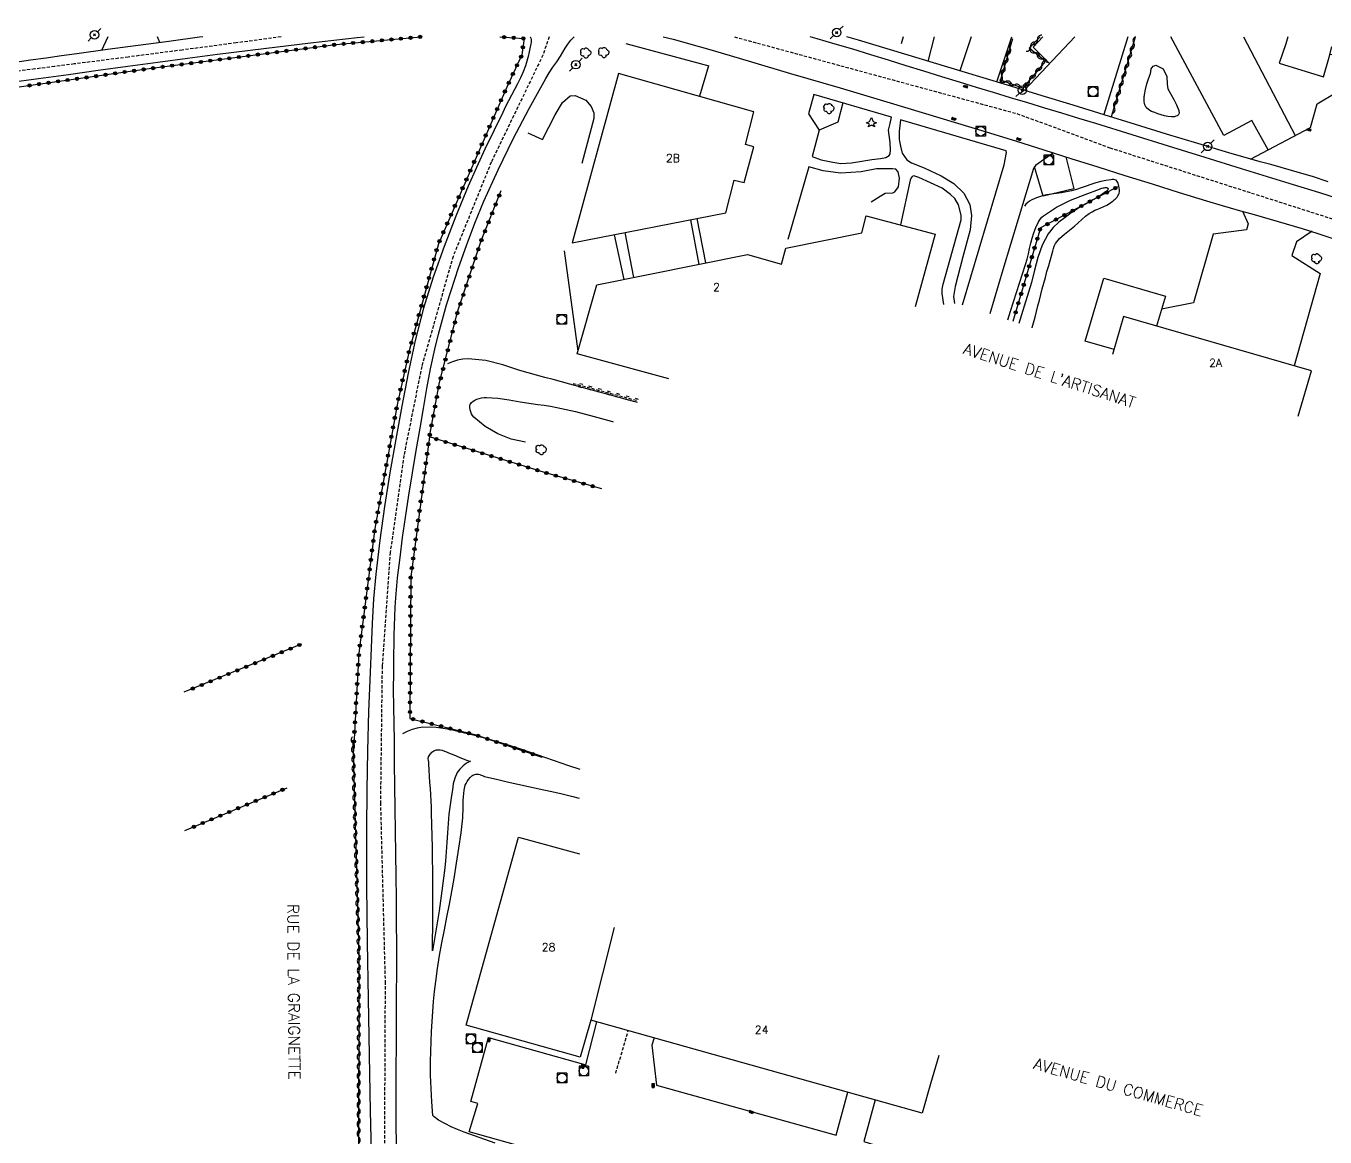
# Model space of a CAD drawing. Header units: millimetres. Extents: x 149000 to 150004, y 153000 to 154002.
# Drawn here: x 149267.2 to 149470.1, y 153828.2 to 154001.7 of the extents above; entities that cross this region are included whole.
import ezdxf
from ezdxf.enums import TextEntityAlignment as Align

# ---------------------------------------------------------------- set-up
doc = ezdxf.new("R2010")
doc.units = ezdxf.units.MM
doc.linetypes.add('DASHED', pattern=[0.75, 0.5, -0.25])
doc.layers.get('0').update_dxf_attribs({"linetype": 'CONTINUOUS'})
for name, color, linetype in [('W0001', 6, 'DASHED'), ('W0006', 2, 'CONTINUOUS'), ('W0008', 7, 'CONTINUOUS'), ('W0014', 7, 'CONTINUOUS'), ('W0017', 7, 'CONTINUOUS'), ('W0101', 7, 'CONTINUOUS'), ('W0104', 1, 'CONTINUOUS'), ('W0112', 1, 'DASHED'), ('W0211', 2, 'CONTINUOUS'), ('W0214', 2, 'CONTINUOUS'), ('W0220', 5, 'DASHED'), ('W0300', 7, 'CONTINUOUS'), ('W0303', 7, 'CONTINUOUS'), ('W0310', 3, 'CONTINUOUS'), ('W0323', 7, 'CONTINUOUS'), ('W0333', 7, 'CONTINUOUS'), ('W0401', 7, 'CONTINUOUS'), ('W0420', 7, 'CONTINUOUS'), ('W0473', 7, 'CONTINUOUS'), ('W0989', 7, 'CONTINUOUS'), ('W0991', 7, 'CONTINUOUS'), ('W1102', 7, 'CONTINUOUS')]:
    doc.layers.add(name, color=color, linetype=linetype)
doc.styles.get("Standard").update_dxf_attribs({"font": 'romans.shx', "width": 0.85})

# ---------------------------------------------------------------- blocks, each defined once
blk = doc.blocks.new('T300')
for p, q in [((-0.8, 0.51), (-0.86, 0.34)), ((-0.86, 0.34), (-0.86, 0.17)), ((-0.86, 0.17), (-0.74, 0.06)), ((-0.69, 0.63), (-0.8, 0.51)), ((-0.8, -0.06), (-0.74, 0.06)), ((-0.74, 0.06), (-0.69, 0.11)), ((-0.57, 0.69), (-0.69, 0.63)), ((-0.46, 0.69), (-0.57, 0.69)), ((-0.29, 0.63), (-0.46, 0.69)), ((-0.29, 0.63), (-0.17, 0.74)), ((-0.23, 0.57), (-0.29, 0.63)), ((-0.17, 0.74), (-0.06, 0.8)), ((-0.06, 0.8), (0.06, 0.8)), ((0.06, 0.8), (0.23, 0.74)), ((0.23, 0.74), (0.34, 0.63)), ((0.34, 0.63), (0.4, 0.51)), ((0.46, 0.46), (0.34, 0.46)), ((0.4, 0.51), (0.4, 0.46)), ((0.57, 0.4), (0.46, 0.46)), ((0.57, 0.4), (0.69, 0.29)), ((0.69, 0.29), (0.74, 0.17)), ((0.74, 0.06), (0.69, -0.17)), ((0.74, 0.17), (0.74, 0.06)), ((-0.8, -0.17), (-0.8, -0.06)), ((-0.8, -0.23), (-0.8, -0.17)), ((-0.74, -0.34), (-0.8, -0.23)), ((-0.69, -0.4), (-0.74, -0.34)), ((-0.51, -0.46), (-0.69, -0.4)), ((-0.4, -0.46), (-0.51, -0.46)), ((-0.4, -0.46), (-0.34, -0.46)), ((-0.34, -0.46), (-0.34, -0.4)), ((-0.34, -0.51), (-0.34, -0.46)), ((-0.29, -0.63), (-0.34, -0.51)), ((-0.17, -0.74), (-0.29, -0.63)), ((-0.06, -0.8), (-0.17, -0.74)), ((0.06, -0.8), (-0.06, -0.8)), ((0.17, -0.74), (0.06, -0.8)), ((0.23, -0.69), (0.17, -0.74)), ((0.29, -0.46), (0.23, -0.46)), ((0.29, -0.63), (0.23, -0.69)), ((0.46, -0.4), (0.29, -0.46)), ((0.34, -0.51), (0.29, -0.63)), ((0.34, -0.51), (0.34, -0.46)), ((0.57, -0.34), (0.46, -0.4)), ((0.63, -0.29), (0.57, -0.34)), ((0.69, -0.17), (0.63, -0.29))]:
    blk.add_line(p, q)
blk = doc.blocks.new('T303')
for p, q in [((-0.77, 0), (-0.28, 0.21)), ((-0.28, -0.21), (-0.77, 0)), ((-0.28, 0.21), (0, 0.83)), ((0, 0.83), (0.28, 0.21)), ((0.28, 0.21), (0.83, 0)), ((0.83, 0), (0.28, -0.21)), ((-0.49, -0.63), (-0.28, -0.21)), ((0, -0.35), (-0.49, -0.63)), ((0.56, -0.63), (0, -0.35)), ((0.28, -0.21), (0.56, -0.63))]:
    blk.add_line(p, q)
blk = doc.blocks.new('T473')
for p, q in [((-0.166667, 0.166667), (0.166667, -0.166667)), ((-0.166667, -0.166667), (0.166667, 0.166667)), ((0.500001, 0.500001), (1.000002, 1.000002)), ((-1.000002, -1.000002), (-0.500001, -0.500001))]:
    blk.add_line(p, q)
blk.add_ellipse((0, 0), major_axis=(0.471405, 0.471405), ratio=1, start_param=5.4977871438, end_param=11.780972451)
blk = doc.blocks.new('T401')
for p, q in [((-0.3, 0.3), (0, 0.3)), ((-0.3, -0.25), (-0.3, 0.3)), ((-0.3, 0.15), (0, 0.15)), ((-0.3, 0), (0, 0)), ((0, 0.3), (0, -0.25)), ((-0.3, -0.15), (0, -0.15)), ((-0.3, -0.25), (-0.3, -0.3)), ((-0.3, -0.3), (0, -0.3)), ((0, -0.3), (0, -0.25))]:
    blk.add_line(p, q)
blk = doc.blocks.new('T420')
for p, q in [((0.75, 0.75), (-0.75, 0.75)), ((-0.75, 0.75), (-0.75, -0.75)), ((0.75, 0.75), (0.75, -0.75)), ((0.75, -0.75), (-0.75, -0.75))]:
    blk.add_line(p, q)
blk.add_ellipse((0, 0), major_axis=(-0.53, 0.53), ratio=1, start_param=3.926991, end_param=10.210176)
blk = doc.blocks.new('t310o')
at = {"color": 0, "linetype": 'Continuous'}
for centre, start, end in [((-0.5, 0.38), 216.8699, 323.1304), ((0.5, -0.37), 36.8699, 143.1303)]:
    blk.add_arc(centre, 0.625, start, end, dxfattribs=at)
blk = doc.blocks.new('t323o')
at = {"color": 0, "linetype": 'Continuous'}
for radius in [0.25, 0.15]:
    blk.add_circle((0, 0), radius, dxfattribs=at)
blk = doc.blocks.new('t220o')
at = {"color": 0, "linetype": 'Continuous'}
for p, q in [((-0.25, 0.25), (0.25, 0.25)), ((-0.25, -0.25), (0.25, -0.25))]:
    blk.add_line(p, q, dxfattribs=at)

msp = doc.modelspace()

# ---------------------------------------------------------------- linework, layer by layer
at = {"layer": 'W0001'}
for points in [[(149307.03, 154000), (149300.03, 153999.05), (149291.6, 153997.94), (149283.17, 153996.84), (149274.74, 153995.76), (149271.67, 153995.37), (149268.59, 153994.98), (149265.51, 153994.6)], [(149348.91, 154000), (149347.93, 153997.15), (149339.86, 153980.4), (149333.91, 153965.71), (149329, 153948.51), (149326.22, 153934.62), (149324.08, 153919.47), (149322.82, 153901.75), (149322.56, 153880.4), (149323.29, 153852.46), (149323.14, 153818.74), (149323.77, 153784.3), (149323.63, 153762.84), (149323.34, 153735.62), (149323.54, 153715.03), (149324.4, 153690.82), (149324.52, 153671)], [(149377.85, 154000), (149421.99, 153988.01), (149436.48, 153982.68), (149477.97, 153969.43), (149494.08, 153962.49), (149520.49, 153952.07), (149542.65, 153942.64), (149570.17, 153931.59), (149592.37, 153922.51), (149621.62, 153910.78), (149635.35, 153899.53), (149674.58, 153865.97), (149682.42, 153859.28)]]:
    msp.add_lwpolyline(points, dxfattribs=at)
at = {"layer": 'W0006'}
for points in [[(149426.03, 154000), (149424.5, 153998.39), (149427.09, 153995.84)], [(149461.23, 153982.37), (149458.67, 153986.94), (149454.29, 153984.59), (149446, 154000)], [(149457.36, 154000), (149465.46, 153984.61)], [(149429.62, 153981.27), (149430.85, 153976.25), (149426.07, 153975.11), (149424.73, 153979.7)], [(149387.71, 153819.48), (149386.83, 153819.76), (149385.61, 153815.3), (149368.5, 153819.99), (149336.43, 153828.99), (149337.77, 153833.4), (149336.69, 153833.71), (149339.44, 153843.7), (149354.63, 153839.45)]]:
    msp.add_lwpolyline(points, dxfattribs=at)
at = {"layer": 'W0008'}
for points in [[(149264.51, 153992.88), (149269.17, 153993.5), (149273.82, 153994.14), (149278.47, 153994.79), (149283.12, 153995.43), (149287.77, 153996.06), (149292.43, 153996.68), (149297.09, 153997.28), (149304.37, 153998.18), (149311.65, 153999.05), (149318.94, 153999.89), (149320.02, 154000)], [(149294.84, 154000), (149294.32, 153999.93), (149289.53, 153999.29), (149284.73, 153998.65), (149279.94, 153998.01), (149275.15, 153997.35), (149272.73, 153997.02), (149270.32, 153996.67), (149267.9, 153996.33), (149265.49, 153995.98)], [(149345.95, 154000), (149345.96, 153999.98), (149346.03, 153999.79), (149346.08, 153999.58), (149346.11, 153999.37), (149346.1, 153999.13), (149346.05, 153998.89), (149345.99, 153998.65), (149345.93, 153998.42), (149345.78, 153997.67), (149345.62, 153996.93), (149345.44, 153996.18), (149345.21, 153995.45), (149344.84, 153994.51), (149344.43, 153993.58), (149343.99, 153992.67), (149343.52, 153991.78), (149343.05, 153990.89), (149342.57, 153990), (149342.11, 153989.1), (149341.66, 153988.2), (149340.28, 153985.33), (149338.89, 153982.47), (149337.54, 153979.59), (149336.27, 153976.68), (149334.35, 153971.99), (149332.52, 153967.26), (149330.81, 153962.49), (149329.3, 153957.64), (149327.98, 153952.57), (149326.88, 153947.45), (149325.9, 153942.31), (149324.97, 153937.16), (149324.05, 153931.91), (149323.2, 153926.65), (149322.44, 153921.37), (149321.82, 153916.07), (149321.49, 153912.24), (149321.26, 153908.4), (149321.09, 153904.56), (149320.93, 153900.72), (149320.72, 153894.61), (149320.55, 153888.49), (149320.43, 153882.37), (149320.38, 153876.26), (149320.39, 153867.43), (149320.5, 153858.6), (149320.65, 153849.78), (149320.81, 153840.95), (149320.97, 153832.26), (149321.16, 153823.57)], [(149325.05, 153826.14), (149325.04, 153831.05), (149325.03, 153834.9), (149325.04, 153838.75), (149325.06, 153842.6), (149325.07, 153846.45), (149325.09, 153850.3), (149325.1, 153854.15), (149325.1, 153858), (149325.08, 153861.85), (149325.06, 153865.37), (149325.02, 153868.9), (149324.97, 153872.42), (149324.92, 153875.94), (149324.87, 153879.47), (149324.82, 153882.99), (149324.77, 153886.51), (149324.73, 153890.04), (149324.69, 153892.71), (149324.65, 153895.38), (149324.62, 153898.06), (149324.63, 153900.73), (149324.64, 153902.19), (149324.66, 153903.65), (149324.68, 153905.11), (149324.71, 153906.56), (149324.75, 153908.02), (149324.8, 153909.48), (149324.88, 153910.93), (149324.97, 153912.39), (149325.25, 153915.53), (149325.62, 153918.67), (149326.03, 153921.8), (149326.47, 153924.92), (149326.99, 153928.42), (149327.55, 153931.91), (149328.14, 153935.39), (149328.75, 153938.87), (149329.28, 153941.97), (149329.82, 153945.07), (149330.39, 153948.17), (149331.05, 153951.24), (149331.61, 153953.55), (149332.23, 153955.85), (149332.88, 153958.13), (149333.59, 153960.4), (149334.75, 153963.92), (149335.98, 153967.42), (149337.3, 153970.9), (149338.72, 153974.33), (149340.94, 153979.22), (149343.3, 153984.05), (149345.79, 153988.81), (149348.41, 153993.49), (149348.94, 153994.38), (149349.51, 153995.24), (149350.09, 153996.1), (149350.66, 153996.96), (149351.05, 153997.59), (149351.44, 153998.24), (149351.85, 153998.87), (149352.31, 153999.47), (149352.56, 153999.73), (149352.82, 153999.98), (149352.84, 154000)], [(149366.7, 154000), (149368.26, 153999.63), (149374.4, 153997.91), (149380.5, 153996.09), (149386.61, 153994.29), (149394.39, 153992.02), (149402.16, 153989.7), (149409.92, 153987.35), (149417.68, 153984.99), (149421.92, 153983.68), (149426.16, 153982.36), (149430.39, 153981.02), (149434.62, 153979.69), (149438.86, 153978.35), (149443.09, 153977.02), (149447.33, 153975.7), (149451.57, 153974.39), (149454.06, 153973.65), (149456.55, 153972.93), (149459.05, 153972.23), (149461.55, 153971.52), (149464.05, 153970.81), (149466.53, 153970.07), (149469.01, 153969.29), (149471.47, 153968.46)]]:
    msp.add_lwpolyline(points, dxfattribs=at)
at = {"layer": 'W0014'}
for points in [[(149473.35, 153974.32), (149469.28, 153975.64), (149465.2, 153976.9), (149461.12, 153978.14), (149457.04, 153979.39), (149451.36, 153981.15), (149445.68, 153982.93), (149440, 153984.69), (149434.32, 153986.45), (149431.66, 153987.26), (149429, 153988.07), (149426.33, 153988.88), (149423.67, 153989.69), (149421, 153990.49), (149418.34, 153991.3), (149415.67, 153992.11), (149413.01, 153992.92), (149410.23, 153993.77), (149407.46, 153994.63), (149404.69, 153995.49), (149401.91, 153996.35), (149399.14, 153997.21), (149396.36, 153998.06), (149393.58, 153998.88), (149390.79, 153999.69), (149389.7, 154000)], [(149470.62, 153977.38), (149468.13, 153978.18), (149466.51, 153978.67), (149464.88, 153979.15), (149463.25, 153979.61), (149461.62, 153980.06), (149459.99, 153980.5), (149458.36, 153980.95), (149456.72, 153981.41), (149455.1, 153981.88), (149450.22, 153983.33), (149445.36, 153984.81), (149440.49, 153986.3), (149435.63, 153987.8), (149430.78, 153989.31), (149425.92, 153990.8), (149421.05, 153992.29), (149416.18, 153993.76), (149406.71, 153996.61), (149397.24, 153999.47), (149395.41, 154000)]]:
    msp.add_lwpolyline(points, dxfattribs=at)
at = {"layer": 'W0017'}
for points in [[(149279.96, 154000), (149279, 153997.88)], [(149288.1, 153999.11), (149287.73, 154000)], [(149408.11, 153996.17), (149409.1, 154000)], [(149414.85, 154000), (149413.06, 153994.7)], [(149418.86, 153992.95), (149421.17, 154000)], [(149423.14, 153991.65), (149431.01, 154000)], [(149439.29, 154000), (149435.55, 153987.85)], [(149458.45, 153980.9), (149467.82, 153985.86), (149468.88, 153989.55), (149474.82, 153993.08), (149473.61, 153996.66), (149470.89, 153997.22)], [(149373.82, 153995.49), (149372.39, 153990.71)], [(149390.28, 153991.01), (149389.43, 153988), (149391.11, 153985.42), (149389.99, 153981.31), (149391.41, 153980.79), (149393.25, 153980.41), (149394.48, 153980.22), (149396.14, 153980.34), (149397.74, 153980.56), (149399.31, 153980.86), (149400.68, 153980.98), (149401.53, 153981.14), (149402.03, 153981.48), (149402.18, 153981.73), (149402.24, 153982.32), (149402.18, 153983.48), (149401.94, 153985.41), (149402.17, 153986.49), (149402.41, 153987.47)], [(149403.81, 153987.02), (149403.57, 153985.2), (149403.57, 153983.97), (149403.8, 153982.95), (149404.05, 153981.84), (149404.79, 153980.81), (149405.49, 153980.33), (149407.5, 153979.56), (149410.15, 153978.31), (149412.11, 153977.1), (149413.68, 153975.59), (149414.65, 153973.83), (149414.91, 153972.08), (149414.7, 153969.88), (149413.52, 153965.66), (149412.31, 153961.02), (149412.1, 153959.43), (149412.22, 153958.34)], [(149413.47, 153958.14), (149419.98, 153980.03), (149420.36, 153981.93), (149420.29, 153982.19)], [(149427.67, 153981.89), (149424.87, 153979.89), (149424.77, 153979.77), (149424.59, 153979.46), (149419.8, 153963.62), (149417.76, 153956.72)], [(149399.2, 153974.22), (149400.6, 153975.13), (149401.42, 153975.59), (149402.58, 153975.63), (149402.89, 153975.81), (149403.48, 153976.57), (149403.64, 153977.94), (149403.41, 153978.93), (149403.07, 153979.32), (149402.54, 153979.41), (149400.04, 153979.36), (149397.64, 153978.93), (149394.4, 153978.7), (149391.69, 153979.09), (149389.49, 153979.7), (149386.22, 153968.36)], [(149410.59, 153958.21), (149410.3, 153959.9), (149410.32, 153960.58), (149410.45, 153961.38), (149413.28, 153971.43), (149413.26, 153972.15), (149412.86, 153973.78), (149412.29, 153974.73), (149411.58, 153975.4), (149410.3, 153976.35), (149406.68, 153978.03), (149405.86, 153978.31), (149405.62, 153978.2), (149405.48, 153978), (149405.33, 153977.61), (149403.81, 153970.62)], [(149457.24, 153972.75), (149458.11, 153970.79), (149457.85, 153969.85), (149452.64, 153969.16), (149449.55, 153958.48), (149444.59, 153957.47)], [(149468.1, 153969.64), (149465.67, 153967.96), (149464.93, 153965.85), (149469.33, 153963.06), (149465.29, 153948.61)], [(149354.63, 153839.45), (149356.38, 153846.16)], [(149365.32, 153843.65), (149364.95, 153842.54), (149365.67, 153836.3), (149393.73, 153828.44), (149395.55, 153835.18)], [(149399.86, 153833.97), (149398.09, 153827.5), (149401.25, 153826.47), (149397.21, 153812.11), (149394.74, 153812.77), (149395.79, 153817.09), (149394.81, 153817.33)]]:
    msp.add_lwpolyline(points, dxfattribs=at)
at = {"layer": 'W0101'}
for points in [[(149464.28, 154000), (149464, 153998.9), (149462.96, 153995.88), (149469.88, 153993.75), (149470.78, 153996.8), (149471.18, 153998.44), (149472.66, 153998.12), (149473.91, 153998.94), (149473.45, 153999.75), (149473.47, 153999.74), (149473.98, 154000)], [(149367.61, 153946.59), (149353.29, 153950.49), (149356.34, 153961.25), (149379.91, 153965.99), (149385.2, 153964.51), (149385.86, 153967.02), (149397.73, 153969.39), (149398.43, 153972.05), (149409.23, 153969.18)], [(149409.23, 153969.18), (149406.11, 153957.85)], [(149465.92, 153940.75), (149467.97, 153947.84), (149438.62, 153956.33), (149436.93, 153950.37)], [(149335.95, 153845.67), (149344.14, 153874.99), (149353.66, 153872.38)], [(149355.4, 153846.44), (149353.76, 153840.65), (149335.95, 153845.67)], [(149408.48, 153836.5), (149407.16, 153831.92), (149355.4, 153846.44)], [(149409.76, 153840.93), (149408.48, 153836.5)]]:
    msp.add_lwpolyline(points, dxfattribs=at)
msp.add_lwpolyline([(149380.9, 153988.31), (149359.74, 153994.29), (149352.5, 153967.81), (149376.5, 153972.52), (149377.83, 153977.63), (149379.36, 153977.26), (149380.87, 153982.84), (149379.57, 153983.21)], close=True, dxfattribs=at)
at = {"layer": 'W0104'}
for points in [[(149371, 153971.44), (149371, 153971.44), (149372.29, 153964.46), (149372.27, 153964.46)], [(149373.41, 153964.68), (149373.41, 153964.68), (149372.03, 153971.64), (149372.03, 153971.64)], [(149359.07, 153969.1), (149359.07, 153969.1), (149360.56, 153962.1), (149360.56, 153962.1)], [(149362.13, 153962.42), (149362.13, 153962.42), (149360.78, 153969.43), (149360.78, 153969.44)], [(149437.16, 153951.18), (149432.65, 153952.49), (149435.54, 153962.31), (149445.21, 153959.52), (149443.8, 153954.83)]]:
    msp.add_lwpolyline(points, dxfattribs=at)
at = {"layer": 'W0112'}
msp.add_lwpolyline([(149359.31, 153838.13), (149361.27, 153844.79)], dxfattribs=at)
at = {"layer": 'W0211'}
msp.add_lwpolyline([(149443.7, 153995.56), (149444.81, 153994.99), (149445.39, 153993.79), (149445.46, 153992.62), (149445.55, 153991.88), (149446, 153991.05), (149446.49, 153990.23), (149446.93, 153989.37), (149447.25, 153988.47), (149447.28, 153988.34), (149447.3, 153988.22), (149447.3, 153988.09), (149447.27, 153987.96), (149447.23, 153987.87), (149447.17, 153987.8), (149447.1, 153987.73), (149447.02, 153987.68), (149446.81, 153987.59), (149446.59, 153987.53), (149446.36, 153987.51), (149446.13, 153987.5), (149445.57, 153987.55), (149445.03, 153987.66), (149444.49, 153987.81), (149443.97, 153987.99), (149443.5, 153988.17), (149443.02, 153988.36), (149442.56, 153988.62), (149442.17, 153988.97), (149442.04, 153989.17), (149441.95, 153989.4), (149441.89, 153989.63), (149441.86, 153989.86), (149441.84, 153990), (149441.84, 153990.14), (149441.84, 153990.27), (149441.85, 153990.41), (149441.86, 153990.55), (149441.88, 153990.69), (149441.9, 153990.82), (149441.92, 153990.96), (149442.08, 153991.8), (149442.28, 153992.64), (149442.53, 153993.46), (149442.85, 153994.26), (149442.9, 153994.55), (149442.96, 153994.98), (149443.24, 153995.4)], close=True, dxfattribs=at)
for points in [[(149420.56, 153955.79), (149420.96, 153957.13), (149421.43, 153958.6), (149421.91, 153960.05), (149422.4, 153961.51), (149422.87, 153962.98), (149423.33, 153964.44), (149423.56, 153965.26), (149423.77, 153966.09), (149423.96, 153966.92), (149424.16, 153967.75), (149424.38, 153968.58), (149424.64, 153969.4), (149424.94, 153970.2), (149425.31, 153970.99), (149425.47, 153971.28), (149425.66, 153971.55), (149425.87, 153971.81), (149426.12, 153972.04), (149428.16, 153973.42), (149430.36, 153974.51), (149432.63, 153975.4), (149434.9, 153976.23), (149435.07, 153976.3), (149435.25, 153976.35), (149435.43, 153976.4), (149435.62, 153976.43), (149435.74, 153976.45), (149435.88, 153976.48), (149436.04, 153976.47), (149436.17, 153976.39), (149436.21, 153976.33), (149436.22, 153976.25), (149436.2, 153976.18), (149436.18, 153976.11), (149436.11, 153976.01), (149436.02, 153975.93), (149435.92, 153975.86), (149435.82, 153975.79), (149435.18, 153975.34), (149434.51, 153974.92), (149433.83, 153974.52), (149433.15, 153974.14), (149432.46, 153973.76), (149431.78, 153973.36), (149431.12, 153972.94), (149430.48, 153972.49), (149429.51, 153971.78), (149428.54, 153971.04), (149427.63, 153970.21), (149426.86, 153969.25), (149425.9, 153967.45), (149425.25, 153965.52), (149424.75, 153963.56), (149424.25, 153961.64), (149423.12, 153957.94), (149422.29, 153955.22)], [(149345.21, 153936.68), (149342.99, 153937.15), (149340.88, 153937.98), (149338.92, 153939.13), (149337.17, 153940.58), (149336.96, 153940.84), (149336.79, 153941.12), (149336.66, 153941.43), (149336.57, 153941.74), (149336.55, 153941.84), (149336.53, 153941.95), (149336.51, 153942.06), (149336.5, 153942.16), (149336.5, 153942.28), (149336.52, 153942.39), (149336.54, 153942.5), (149336.59, 153942.6), (149336.78, 153942.89), (149337.04, 153943.11), (149337.33, 153943.28), (149337.62, 153943.41), (149337.99, 153943.54), (149338.36, 153943.62), (149338.74, 153943.65), (149339.12, 153943.67), (149340.89, 153943.58), (149342.65, 153943.33), (149344.39, 153943.01), (149346.12, 153942.72), (149347.13, 153942.58), (149348.13, 153942.45), (149349.13, 153942.3), (149350.13, 153942.12), (149353.04, 153941.47), (149355.93, 153940.72), (149358.8, 153939.92), (149358.93, 153939.88)], [(149330.69, 153857.24), (149330.74, 153862.62), (149330.74, 153867.99), (149330.67, 153873.37), (149330.55, 153878.75), (149330.51, 153879.71), (149330.47, 153880.67), (149330.41, 153881.63), (149330.36, 153882.6), (149330.3, 153883.56), (149330.24, 153884.52), (149330.18, 153885.48), (149330.14, 153886.44), (149330.1, 153886.71), (149330.06, 153886.98), (149330.04, 153887.27), (149330.09, 153887.55), (149330.16, 153887.72), (149330.26, 153887.87), (149330.36, 153888.02), (149330.48, 153888.15), (149330.61, 153888.27), (149330.75, 153888.38), (149330.9, 153888.47), (149331.06, 153888.56), (149331.26, 153888.63), (149331.46, 153888.66), (149331.67, 153888.66), (149331.88, 153888.65), (149332.22, 153888.58), (149332.55, 153888.46), (149332.86, 153888.32), (149333.18, 153888.19), (149334.03, 153887.86), (149334.88, 153887.51), (149335.72, 153887.16), (149336.55, 153886.8)], [(149330.76, 153831.56), (149330.58, 153833.66), (149330.46, 153835.76), (149330.4, 153837.86), (149330.39, 153839.97), (149330.41, 153841.53), (149330.46, 153843.1), (149330.53, 153844.66), (149330.62, 153846.23), (149330.73, 153847.79), (149330.86, 153849.35), (149331.02, 153850.9), (149331.19, 153852.46), (149331.47, 153854.49), (149331.79, 153856.51), (149332.16, 153858.52), (149332.55, 153860.53), (149332.95, 153862.53), (149333.35, 153864.54), (149333.72, 153866.54), (149334.06, 153868.56), (149334.44, 153870.92), (149334.81, 153873.29), (149335.15, 153875.66), (149335.41, 153878.04), (149335.45, 153878.57), (149335.47, 153879.11), (149335.48, 153879.66), (149335.48, 153880.2), (149335.49, 153880.74), (149335.51, 153881.28), (149335.56, 153881.82), (149335.63, 153882.36), (149335.68, 153882.62), (149335.74, 153882.88), (149335.82, 153883.13), (149335.93, 153883.37), (149336.12, 153883.71), (149336.33, 153884.02), (149336.58, 153884.31), (149336.86, 153884.57), (149337, 153884.67), (149337.15, 153884.75), (149337.31, 153884.81), (149337.48, 153884.85), (149337.68, 153884.85), (149337.88, 153884.82), (149338.08, 153884.77), (149338.27, 153884.71), (149338.45, 153884.64), (149338.63, 153884.57), (149338.81, 153884.5), (149339, 153884.45), (149340.67, 153884.05), (149342.34, 153883.66), (149344.02, 153883.29), (149345.69, 153882.92), (149347.37, 153882.56), (149349.05, 153882.18), (149350.72, 153881.8), (149352.4, 153881.41), (149353.59, 153881.12)]]:
    msp.add_lwpolyline(points, dxfattribs=at)
at = {"layer": 'W0214'}
for points in [[(149424.34, 153954.54), (149424.36, 153954.59), (149424.57, 153955.33), (149424.81, 153956.21), (149425.04, 153957.1), (149425.27, 153957.99), (149425.49, 153958.88), (149425.72, 153959.77), (149425.95, 153960.65), (149426.18, 153961.54), (149426.42, 153962.42), (149426.67, 153963.36), (149426.94, 153964.29), (149427.2, 153965.21), (149427.48, 153966.14), (149427.59, 153966.53), (149427.68, 153966.93), (149427.8, 153967.33), (149427.99, 153967.7), (149428.63, 153968.5), (149429.4, 153969.19), (149430.21, 153969.81), (149430.98, 153970.44), (149431.54, 153970.96), (149432.1, 153971.47), (149432.68, 153971.97), (149433.29, 153972.43), (149433.72, 153972.69), (149434.17, 153972.91), (149434.62, 153973.11), (149435.08, 153973.31), (149435.54, 153973.5), (149436, 153973.72), (149436.43, 153973.97), (149436.85, 153974.26), (149437.01, 153974.39), (149437.17, 153974.52), (149437.33, 153974.66), (149437.48, 153974.81), (149437.63, 153974.98), (149437.76, 153975.15), (149437.86, 153975.34), (149437.95, 153975.55), (149438.01, 153975.84), (149438, 153976.13), (149437.95, 153976.41), (149437.89, 153976.69), (149437.83, 153976.92), (149437.77, 153977.17), (149437.65, 153977.41), (149437.47, 153977.6), (149437.27, 153977.69), (149437.06, 153977.72), (149436.86, 153977.71), (149436.66, 153977.69), (149435.86, 153977.58), (149435.08, 153977.41), (149434.3, 153977.19), (149433.54, 153976.93), (149432.79, 153976.67), (149432.04, 153976.4), (149431.29, 153976.15), (149430.52, 153975.94), (149429.74, 153975.77), (149428.96, 153975.64), (149428.17, 153975.54), (149427.39, 153975.43), (149426.59, 153975.3), (149425.8, 153975.12), (149425.03, 153974.88), (149424.29, 153974.55), (149423.96, 153974.36), (149423.66, 153974.12), (149423.39, 153973.85), (149423.16, 153973.54)], [(149362.32, 153943.02), (149358.36, 153944.1), (149352.15, 153945.78), (149350.84, 153946.13), (149349.53, 153946.48), (149348.23, 153946.82), (149346.92, 153947.15), (149344.32, 153947.9), (149341.7, 153948.75), (149339, 153949.44), (149336.24, 153949.7), (149335.41, 153949.64), (149334.6, 153949.49), (149333.8, 153949.25), (149333.04, 153948.91)], [(149353.76, 153885.57), (149351.97, 153886.16), (149349.58, 153886.99), (149347.19, 153887.83), (149344.8, 153888.66), (149342.39, 153889.45), (149339.97, 153890.18), (149337.51, 153890.82), (149335.47, 153891.32), (149333.41, 153891.82), (149331.28, 153892.15), (149329.14, 153892.17), (149328.31, 153892.05), (149327.49, 153891.84), (149326.72, 153891.53), (149325.98, 153891.13)], [(149336.63, 153886.87), (149336.02, 153886.54), (149335.46, 153886.13), (149334.98, 153885.64), (149334.57, 153885.08), (149334.17, 153884.23), (149333.93, 153883.32), (149333.79, 153882.4), (149333.65, 153881.51), (149333.43, 153880.05), (149333.26, 153878.59), (149333.13, 153877.12), (149333.03, 153875.66), (149332.94, 153874.19), (149332.84, 153872.73), (149332.71, 153871.26), (149332.56, 153869.8), (149332.15, 153866.65), (149331.71, 153863.51), (149331.22, 153860.37), (149330.69, 153857.24)], [(149340.49, 153827.24), (149335.65, 153828.94), (149334.62, 153829.34), (149333.6, 153829.78), (149332.6, 153830.27), (149331.64, 153830.83), (149331.4, 153830.99), (149331.18, 153831.16), (149330.96, 153831.35), (149330.76, 153831.56)]]:
    msp.add_lwpolyline(points, dxfattribs=at)
at = {"layer": 'W0220'}
msp.add_lwpolyline([(149362.57, 153943.19), (149352.41, 153945.9)], dxfattribs=at)
at = {"layer": 'W0310'}
for points in [[(149404.21, 154000), (149403.89, 153998.93)], [(149421.31, 153999.69), (149419.42, 153993.29), (149422.96, 153991.98), (149426.42, 153996.16), (149423.88, 153998.21), (149425.63, 154000)], [(149436.76, 153987.55), (149440.52, 154000)], [(149318.23, 153889.98), (149319.18, 153856.73), (149319.14, 153820.69)]]:
    msp.add_lwpolyline(points, dxfattribs=at)
at = {"layer": 'W0323'}
for points in [[(149143.51, 153971.88), (149178.62, 153978.05), (149202.58, 153980.95), (149222.2, 153983.45), (149243.36, 153987.58), (149259.4, 153991.24), (149286.42, 153995.03), (149315.57, 153998.79), (149328.88, 154000)], [(149341.21, 154000), (149344.99, 153999.74), (149344.65, 153997.17), (149342.28, 153992.12), (149331.61, 153967.69), (149327.1, 153951.17), (149325.21, 153942.78), (149321.69, 153923.23), (149319.19, 153903.76), (149318.33, 153888.45)], [(149437.67, 153976.55), (149425.67, 153970.18), (149421.36, 153955.53)], [(149357.16, 153929.39), (149348.18, 153931.97), (149330.2, 153937.51), (149331.8, 153946), (149334.67, 153957.23), (149338.35, 153968.3), (149341.44, 153976.01)], [(149330.2, 153937.51), (149327.29, 153915.66), (149327.17, 153893.56), (149337.28, 153891.02), (149347.79, 153887.49)], [(149310.07, 153905.08), (149291.87, 153897.64)], [(149292.03, 153876.05), (149308, 153882.72)]]:
    msp.add_lwpolyline(points, dxfattribs=at)
at = {"layer": 'W0333'}
for points in [[(149360.87, 153998.94), (149373.84, 153995.49)], [(149345.57, 153985.03), (149347.85, 153983.97), (149349.83, 153987.82), (149350.98, 153989.74), (149352.19, 153990.78), (149352.98, 153990.85), (149354.64, 153990.13), (149355.47, 153989.1), (149355.91, 153988.12), (149355.88, 153987.26), (149354, 153980.23)], [(149402.41, 153987.47), (149390.28, 153991.01)], [(149394.78, 153989.7), (149393.99, 153986.66), (149391.11, 153985.42)], [(149420.29, 153982.19), (149403.81, 153987.02)], [(149351.24, 153966.58), (149353.41, 153950.92)]]:
    msp.add_lwpolyline(points, dxfattribs=at)
at = {"layer": 'W1102'}
msp.add_lwpolyline([(149359.09, 153860.92), (149355.4, 153846.44)], dxfattribs=at)

# ---------------------------------------------------------------- block references
at = {"layer": 'W0220', "rotation": 165.0956801522748}
for p in [(149353.86, 153945.51), (149355.31, 153945.13), (149356.76, 153944.74), (149358.21, 153944.35), (149359.66, 153943.97), (149361.11, 153943.58), (149362.56, 153943.2)]:
    msp.add_blockref('t220o', p, dxfattribs=at)
at = {"layer": 'W0300'}
for p in [(149354.66, 153997.46), (149357.48, 153997.54), (149392.65, 153988.79), (149468.83, 153965.34), (149347.71, 153935.5)]:
    msp.add_blockref('T300', p, dxfattribs=at)
at = {"layer": 'W0303'}
msp.add_blockref('T303', (149399.24, 153986.55), dxfattribs=at)
at = {"layer": 'W0310'}
for p, rotation in [((149420.89, 153998.25), 253.5669019887266), ((149424.13, 153998.47), 45.71039389962114), ((149425.18, 153999.54), 45.71039389962114), ((149439.79, 153997.6), 73.20085824183843), ((149440.23, 153999.03), 73.20085824183843), ((149420.47, 153996.82), 253.5669019887266), ((149424.76, 153997.5), 141.1481457037339), ((149425.93, 153996.56), 141.1481457037339), ((149439.36, 153996.16), 73.20085824183843), ((149419.62, 153993.94), 253.5669019887266), ((149420.04, 153995.38), 253.5669019887266), ((149424.91, 153994.33), 50.38790814678965), ((149425.86, 153995.49), 50.38790814678965), ((149438.92, 153994.73), 73.20085824183843), ((149420.19, 153993), 339.8246874948352), ((149421.6, 153992.49), 339.8246874948352), ((149422.99, 153992.02), 50.38790814678965), ((149423.95, 153993.18), 50.38790814678965), ((149438.06, 153991.85), 73.20085824183843), ((149438.49, 153993.29), 73.20085824183843), ((149437.62, 153990.42), 73.20085824183843), ((149437.19, 153988.98), 73.20085824183843), ((149318.24, 153889.67), 271.64380999661), ((149318.28, 153888.18), 271.64380999661), ((149318.33, 153886.68), 271.64380999661), ((149318.37, 153885.18), 271.64380999661), ((149318.41, 153883.68), 271.64380999661), ((149318.45, 153882.18), 271.64380999661), ((149318.5, 153880.68), 271.64380999661), ((149318.54, 153879.18), 271.64380999661), ((149318.58, 153877.68), 271.64380999661), ((149318.63, 153876.18), 271.64380999661), ((149318.67, 153874.68), 271.64380999661), ((149318.71, 153873.18), 271.64380999661), ((149318.76, 153871.68), 271.64380999661), ((149318.8, 153870.18), 271.64380999661), ((149318.84, 153868.68), 271.64380999661), ((149318.89, 153867.18), 271.64380999661), ((149318.93, 153865.68), 271.64380999661), ((149318.97, 153864.18), 271.64380999661), ((149319.01, 153862.69), 271.64380999661), ((149319.06, 153861.19), 271.64380999661), ((149319.1, 153859.69), 271.64380999661), ((149319.14, 153858.19), 271.64380999661), ((149319.18, 153856.69), 269.9252926785072), ((149319.18, 153855.19), 269.9252926785072), ((149319.18, 153853.69), 269.9252926785072), ((149319.18, 153852.19), 269.9252926785072), ((149319.18, 153850.69), 269.9252926785072), ((149319.18, 153849.19), 269.9252926785072), ((149319.17, 153847.69), 269.9252926785072), ((149319.17, 153846.19), 269.9252926785072), ((149319.17, 153844.69), 269.9252926785072), ((149319.17, 153841.69), 269.9252926785072), ((149319.17, 153843.19), 269.9252926785072), ((149319.16, 153840.19), 269.9252926785072), ((149319.16, 153838.69), 269.9252926785072), ((149319.16, 153837.19), 269.9252926785072), ((149319.16, 153835.69), 269.9252926785072), ((149319.16, 153834.19), 269.9252926785072), ((149319.15, 153832.69), 269.9252926785072), ((149319.15, 153831.19), 269.9252926785072), ((149319.15, 153829.69), 269.9252926785072), ((149319.15, 153828.19), 269.9252926785072)]:
    msp.add_blockref('t310o', p, dxfattribs=dict(at, rotation=rotation))
at = {"layer": 'W0323'}
for p, rotation in [((149312.34, 153998.38), 7.354250474631714), ((149313.83, 153998.57), 7.354250474631714), ((149315.32, 153998.76), 7.354250474631714), ((149316.81, 153998.91), 5.175279527844529), ((149318.3, 153999.04), 5.175279527844529), ((149319.8, 153999.18), 5.175279527844529), ((149321.29, 153999.31), 5.175279527844529), ((149322.79, 153999.45), 5.175279527844529), ((149324.28, 153999.58), 5.175279527844529), ((149325.77, 153999.72), 5.175279527844529), ((149327.27, 153999.85), 5.175279527844529), ((149328.76, 153999.99), 5.175279527844529), ((149341.89, 153999.95), 356.0959105138184), ((149343.38, 153999.85), 356.0959105138184), ((149344.81, 153998.37), 262.5001133234696), ((149344.88, 153999.75), 356.0959105138184), ((149297.47, 153996.46), 7.354250474631714), ((149298.95, 153996.65), 7.354250474631714), ((149300.44, 153996.84), 7.354250474631714), ((149301.93, 153997.03), 7.354250474631714), ((149303.42, 153997.23), 7.354250474631714), ((149304.9, 153997.42), 7.354250474631714), ((149306.39, 153997.61), 7.354250474631714), ((149307.88, 153997.8), 7.354250474631714), ((149309.37, 153997.99), 7.354250474631714), ((149310.85, 153998.19), 7.354250474631714), ((149344.53, 153996.91), 244.8032476589587), ((149281.11, 153994.29), 7.987830735881802), ((149282.6, 153994.5), 7.987830735881802), ((149284.08, 153994.7), 7.987830735881802), ((149285.57, 153994.91), 7.987830735881802), ((149287.05, 153995.11), 7.354250474631714), ((149288.54, 153995.31), 7.354250474631714), ((149290.03, 153995.5), 7.354250474631714), ((149291.52, 153995.69), 7.354250474631714), ((149293, 153995.88), 7.354250474631714), ((149294.49, 153996.07), 7.354250474631714), ((149295.98, 153996.27), 7.354250474631714), ((149343.89, 153995.55), 244.8032476589587), ((149267.74, 153992.41), 7.987830735881802), ((149269.23, 153992.62), 7.987830735881802), ((149270.71, 153992.83), 7.987830735881802), ((149272.2, 153993.04), 7.987830735881802), ((149273.68, 153993.25), 7.987830735881802), ((149275.17, 153993.45), 7.987830735881802), ((149276.65, 153993.66), 7.987830735881802), ((149278.14, 153993.87), 7.987830735881802), ((149279.62, 153994.08), 7.987830735881802), ((149342.62, 153992.83), 244.8032476589587), ((149343.25, 153994.19), 244.8032476589587), ((149342, 153991.47), 246.3958518559403), ((149340.79, 153988.72), 246.3958518559403), ((149341.39, 153990.09), 246.3958518559403), ((149340.19, 153987.34), 246.3958518559403), ((149338.99, 153984.6), 246.3958518559403), ((149339.59, 153985.97), 246.3958518559403), ((149338.39, 153983.22), 246.3958518559403), ((149337.19, 153980.47), 246.3958518559403), ((149337.79, 153981.85), 246.3958518559403), ((149336.59, 153979.1), 246.3958518559403), ((149335.39, 153976.35), 246.3958518559403), ((149335.99, 153977.72), 246.3958518559403), ((149437.35, 153976.38), 207.9544644568774), ((149334.79, 153974.97), 246.3958518559403), ((149341.12, 153975.21), 68.17938651250904), ((149433.38, 153974.27), 207.9544644568774), ((149434.7, 153974.97), 207.9544644568774), ((149436.03, 153975.68), 207.9544644568774), ((149333.59, 153972.23), 246.3958518559403), ((149334.19, 153973.6), 246.3958518559403), ((149340.01, 153972.43), 68.17938651250904), ((149340.56, 153973.82), 68.17938651250904), ((149429.4, 153972.16), 207.9544644568774), ((149430.73, 153972.86), 207.9544644568774), ((149432.05, 153973.57), 207.9544644568774), ((149332.99, 153970.85), 246.3958518559403), ((149339.45, 153971.04), 68.17938651250904), ((149425.59, 153969.92), 253.6354933617814), ((149426.75, 153970.75), 207.9544644568774), ((149428.08, 153971.46), 207.9544644568774), ((149331.78, 153968.1), 246.3958518559403), ((149332.39, 153969.48), 246.3958518559403), ((149338.34, 153968.25), 71.62099799834574), ((149338.89, 153969.64), 68.17938651250904), ((149425.17, 153968.48), 253.6354933617814), ((149331.33, 153966.68), 254.7407730628743), ((149337.86, 153966.83), 71.62099799834574), ((149424.74, 153967.04), 253.6354933617814), ((149330.93, 153965.23), 254.7407730628743), ((149336.92, 153963.98), 71.62099799834574), ((149337.39, 153965.4), 71.62099799834574), ((149423.9, 153964.16), 253.6354933617814), ((149424.32, 153965.6), 253.6354933617814), ((149330.14, 153962.34), 254.7407730628743), ((149330.54, 153963.78), 254.7407730628743), ((149336.44, 153962.56), 71.62099799834574), ((149423.48, 153962.72), 253.6354933617814), ((149329.75, 153960.89), 254.7407730628743), ((149335.97, 153961.13), 71.62099799834574), ((149422.63, 153959.85), 253.6354933617814), ((149423.05, 153961.28), 253.6354933617814), ((149328.96, 153957.99), 254.7407730628743), ((149329.35, 153959.44), 254.7407730628743), ((149335.03, 153958.29), 71.62099799834574), ((149335.5, 153959.71), 71.62099799834574), ((149422.21, 153958.41), 253.6354933617814), ((149328.57, 153956.55), 254.7407730628743), ((149334.58, 153956.85), 75.65456437957381), ((149421.79, 153956.97), 253.6354933617814), ((149328.17, 153955.1), 254.7407730628743), ((149333.84, 153953.95), 75.65456437957381), ((149334.21, 153955.4), 75.65456437957381), ((149327.38, 153952.21), 254.7407730628743), ((149327.78, 153953.65), 254.7407730628743), ((149333.46, 153952.49), 75.65456437957381), ((149327, 153950.75), 257.3309920052634), ((149333.09, 153951.04), 75.65456437957381), ((149326.35, 153947.83), 257.3309920052634), ((149326.68, 153949.29), 257.3309920052634), ((149332.35, 153948.13), 75.65456437957381), ((149332.72, 153949.59), 75.65456437957381), ((149326.02, 153946.36), 257.3309920052634), ((149331.98, 153946.68), 75.65456437957381), ((149325.69, 153944.9), 257.3309920052634), ((149331.38, 153943.74), 79.28088572241222), ((149331.65, 153945.22), 79.28088572241222), ((149325.07, 153941.97), 259.7957991083112), ((149325.36, 153943.44), 257.3309920052634), ((149331.1, 153942.27), 79.28088572241222), ((149324.8, 153940.49), 259.7957991083112), ((149330.82, 153940.8), 79.28088572241222), ((149324.27, 153937.54), 259.7957991083112), ((149324.53, 153939.01), 259.7957991083112), ((149330.26, 153937.85), 79.28088572241222), ((149330.54, 153939.32), 79.28088572241222), ((149324, 153936.06), 259.7957991083112), ((149330.04, 153936.37), 262.416346156674), ((149331.3, 153937.17), 162.8719708298571), ((149332.74, 153936.73), 162.8719708298571), ((149334.17, 153936.29), 162.8719708298571), ((149335.6, 153935.85), 162.8719708298571), ((149337.04, 153935.4), 162.8719708298571), ((149323.74, 153934.58), 259.7957991083112), ((149329.65, 153933.4), 262.416346156674), ((149329.85, 153934.88), 262.416346156674), ((149338.47, 153934.96), 162.8719708298571), ((149339.9, 153934.52), 162.8719708298571), ((149341.34, 153934.08), 162.8719708298571), ((149342.77, 153933.64), 162.8719708298571), ((149323.21, 153931.63), 259.7957991083112), ((149323.47, 153933.11), 259.7957991083112), ((149329.45, 153931.91), 262.416346156674), ((149344.2, 153933.2), 162.8719708298571), ((149345.64, 153932.75), 162.8719708298571), ((149347.07, 153932.31), 162.8719708298571), ((149348.51, 153931.88), 163.9699135861488), ((149349.95, 153931.46), 163.9699135861488), ((149322.94, 153930.16), 259.7957991083112), ((149329.25, 153930.42), 262.416346156674), ((149351.39, 153931.05), 163.9699135861488), ((149352.83, 153930.63), 163.9699135861488), ((149354.27, 153930.22), 163.9699135861488), ((149355.72, 153929.81), 163.9699135861488), ((149322.67, 153928.68), 259.7957991083112), ((149328.86, 153927.45), 262.416346156674), ((149329.05, 153928.94), 262.416346156674), ((149322.14, 153925.73), 259.7957991083112), ((149322.41, 153927.2), 259.7957991083112), ((149328.66, 153925.96), 262.416346156674), ((149321.88, 153924.25), 259.7957991083112), ((149328.46, 153924.47), 262.416346156674), ((149321.44, 153921.28), 262.6845920387774), ((149321.63, 153922.77), 262.6845920387774), ((149328.06, 153921.5), 262.416346156674), ((149328.26, 153922.99), 262.416346156674), ((149321.25, 153919.79), 262.6845920387774), ((149327.87, 153920.01), 262.416346156674), ((149321.06, 153918.31), 262.6845920387774), ((149327.67, 153918.53), 262.416346156674), ((149320.68, 153915.33), 262.6845920387774), ((149320.87, 153916.82), 262.6845920387774), ((149327.29, 153915.55), 269.7043828510722), ((149327.47, 153917.04), 262.416346156674), ((149320.49, 153913.84), 262.6845920387774), ((149327.28, 153914.05), 269.7043828510722), ((149320.3, 153912.36), 262.6845920387774), ((149327.27, 153912.55), 269.7043828510722), ((149319.92, 153909.38), 262.6845920387774), ((149320.11, 153910.87), 262.6845920387774), ((149327.25, 153909.55), 269.7043828510722), ((149327.26, 153911.05), 269.7043828510722), ((149319.72, 153907.89), 262.6845920387774), ((149327.25, 153908.05), 269.7043828510722), ((149309.92, 153905.02), 202.2244959413588), ((149319.53, 153906.4), 262.6845920387774), ((149327.23, 153905.05), 269.7043828510722), ((149327.24, 153906.55), 269.7043828510722), ((149305.76, 153903.32), 202.2244959413588), ((149307.14, 153903.89), 202.2244959413588), ((149308.53, 153904.45), 202.2244959413588), ((149319.18, 153903.43), 266.7550912142829), ((149319.34, 153904.92), 262.6845920387774), ((149327.22, 153903.55), 269.7043828510722), ((149300.2, 153901.05), 202.2244959413588), ((149301.59, 153901.62), 202.2244959413588), ((149302.98, 153902.18), 202.2244959413588), ((149304.37, 153902.75), 202.2244959413588), ((149319.09, 153901.93), 266.7550912142829), ((149327.22, 153902.05), 269.7043828510722), ((149296.04, 153899.35), 202.2244959413588), ((149297.42, 153899.91), 202.2244959413588), ((149298.81, 153900.48), 202.2244959413588), ((149318.92, 153898.93), 266.7550912142829), ((149319.01, 153900.43), 266.7550912142829), ((149327.2, 153899.05), 269.7043828510722), ((149327.21, 153900.55), 269.7043828510722), ((149293.26, 153898.21), 202.2244959413588), ((149294.65, 153898.78), 202.2244959413588), ((149318.84, 153897.44), 266.7550912142829), ((149327.19, 153897.55), 269.7043828510722), ((149318.75, 153895.94), 266.7550912142829), ((149327.18, 153896.05), 269.7043828510722), ((149318.58, 153892.94), 266.7550912142829), ((149318.67, 153894.44), 266.7550912142829), ((149327.18, 153894.55), 269.7043828510722), ((149327.66, 153893.44), 345.862397748629), ((149329.12, 153893.07), 345.862397748629), ((149318.5, 153891.45), 266.7550912142829), ((149330.57, 153892.7), 345.862397748629), ((149332.03, 153892.34), 345.862397748629), ((149333.48, 153891.97), 345.862397748629), ((149334.94, 153891.6), 345.862397748629), ((149336.39, 153891.24), 345.862397748629), ((149337.83, 153890.83), 341.4425022846531), ((149318.41, 153889.95), 266.7550912142829), ((149339.26, 153890.35), 341.4425022846531), ((149340.68, 153889.87), 341.4425022846531), ((149342.1, 153889.4), 341.4425022846531), ((149343.52, 153888.92), 341.4425022846531), ((149344.94, 153888.44), 341.4425022846531), ((149346.37, 153887.96), 341.4425022846531), ((149303.1, 153880.67), 22.65084121795664), ((149304.49, 153881.25), 22.65084121795664), ((149305.87, 153881.83), 22.65084121795664), ((149307.25, 153882.41), 22.65084121795664), ((149298.95, 153878.94), 22.65084121795664), ((149300.33, 153879.52), 22.65084121795664), ((149301.72, 153880.1), 22.65084121795664), ((149293.41, 153876.63), 22.65084121795664), ((149294.8, 153877.21), 22.65084121795664), ((149296.18, 153877.79), 22.65084121795664), ((149297.56, 153878.36), 22.65084121795664)]:
    msp.add_blockref('t323o', p, dxfattribs=dict(at, rotation=rotation))
at = {"layer": 'W0401'}
for p, rotation in [((149414.03, 153992.39), 73.09470738508283), ((149412.07, 153987.04), 253.0550221647722), ((149467.66, 153985.62), 73.68904312590065), ((149422.2, 153983.87), 252.7548490111285), ((149339.67, 153843.37), 359.7449191949677), ((149354.33, 153839.24), 359.8110385210629), ((149380.42, 153831.92), 247.7478012551322)]:
    msp.add_blockref('T401', p, dxfattribs=dict(at, rotation=rotation))
msp.add_blockref('T401', (149365.32, 153836.22), dxfattribs=at)
at = {"layer": 'W0420'}
for p in [(149433.86, 153991.43), (149416.33, 153985.26), (149426.92, 153980.77), (149350.88, 153955.85), (149336.68, 153843.48), (149337.7, 153842.13), (149354.33, 153838.5), (149350.92, 153837.4)]:
    msp.add_blockref('T420', p, dxfattribs=at)
at = {"layer": 'W0473'}
for p in [(149277.89, 154000.32), (149393.83, 154000.69), (149353.09, 153995.65), (149422.83, 153991.67), (149451.78, 153982.89)]:
    msp.add_blockref('T473', p, dxfattribs=at)

# ---------------------------------------------------------------- texts
at = {"layer": 'W0989'}
for s, rotation, p in [("AVENUE DE L'ARTISANAT", 342.2061, (149413.45, 153950.56)), ('RUE DE LA GRAIGNETTE   ', 270.4833, (149308.04, 153864.58)), ('AVENUE DU COMMERCE   ', 344.1132, (149424.47, 153838.88))]:
    msp.add_text(s, height=1.75, rotation=rotation, dxfattribs=at).set_placement(p)
at = {"layer": 'W0991'}
for s, p in [('2B', (149368.25, 153981.05)), ('2', (149375.04, 153960.9)), ('2A', (149453, 153949.07)), ('28', (149348.82, 153857.82)), ('24', (149382.11, 153844.94))]:
    msp.add_text(s, height=1.25, dxfattribs=at).set_placement(p, align=Align.MIDDLE_CENTER)

doc.saveas('drawing.dxf')
